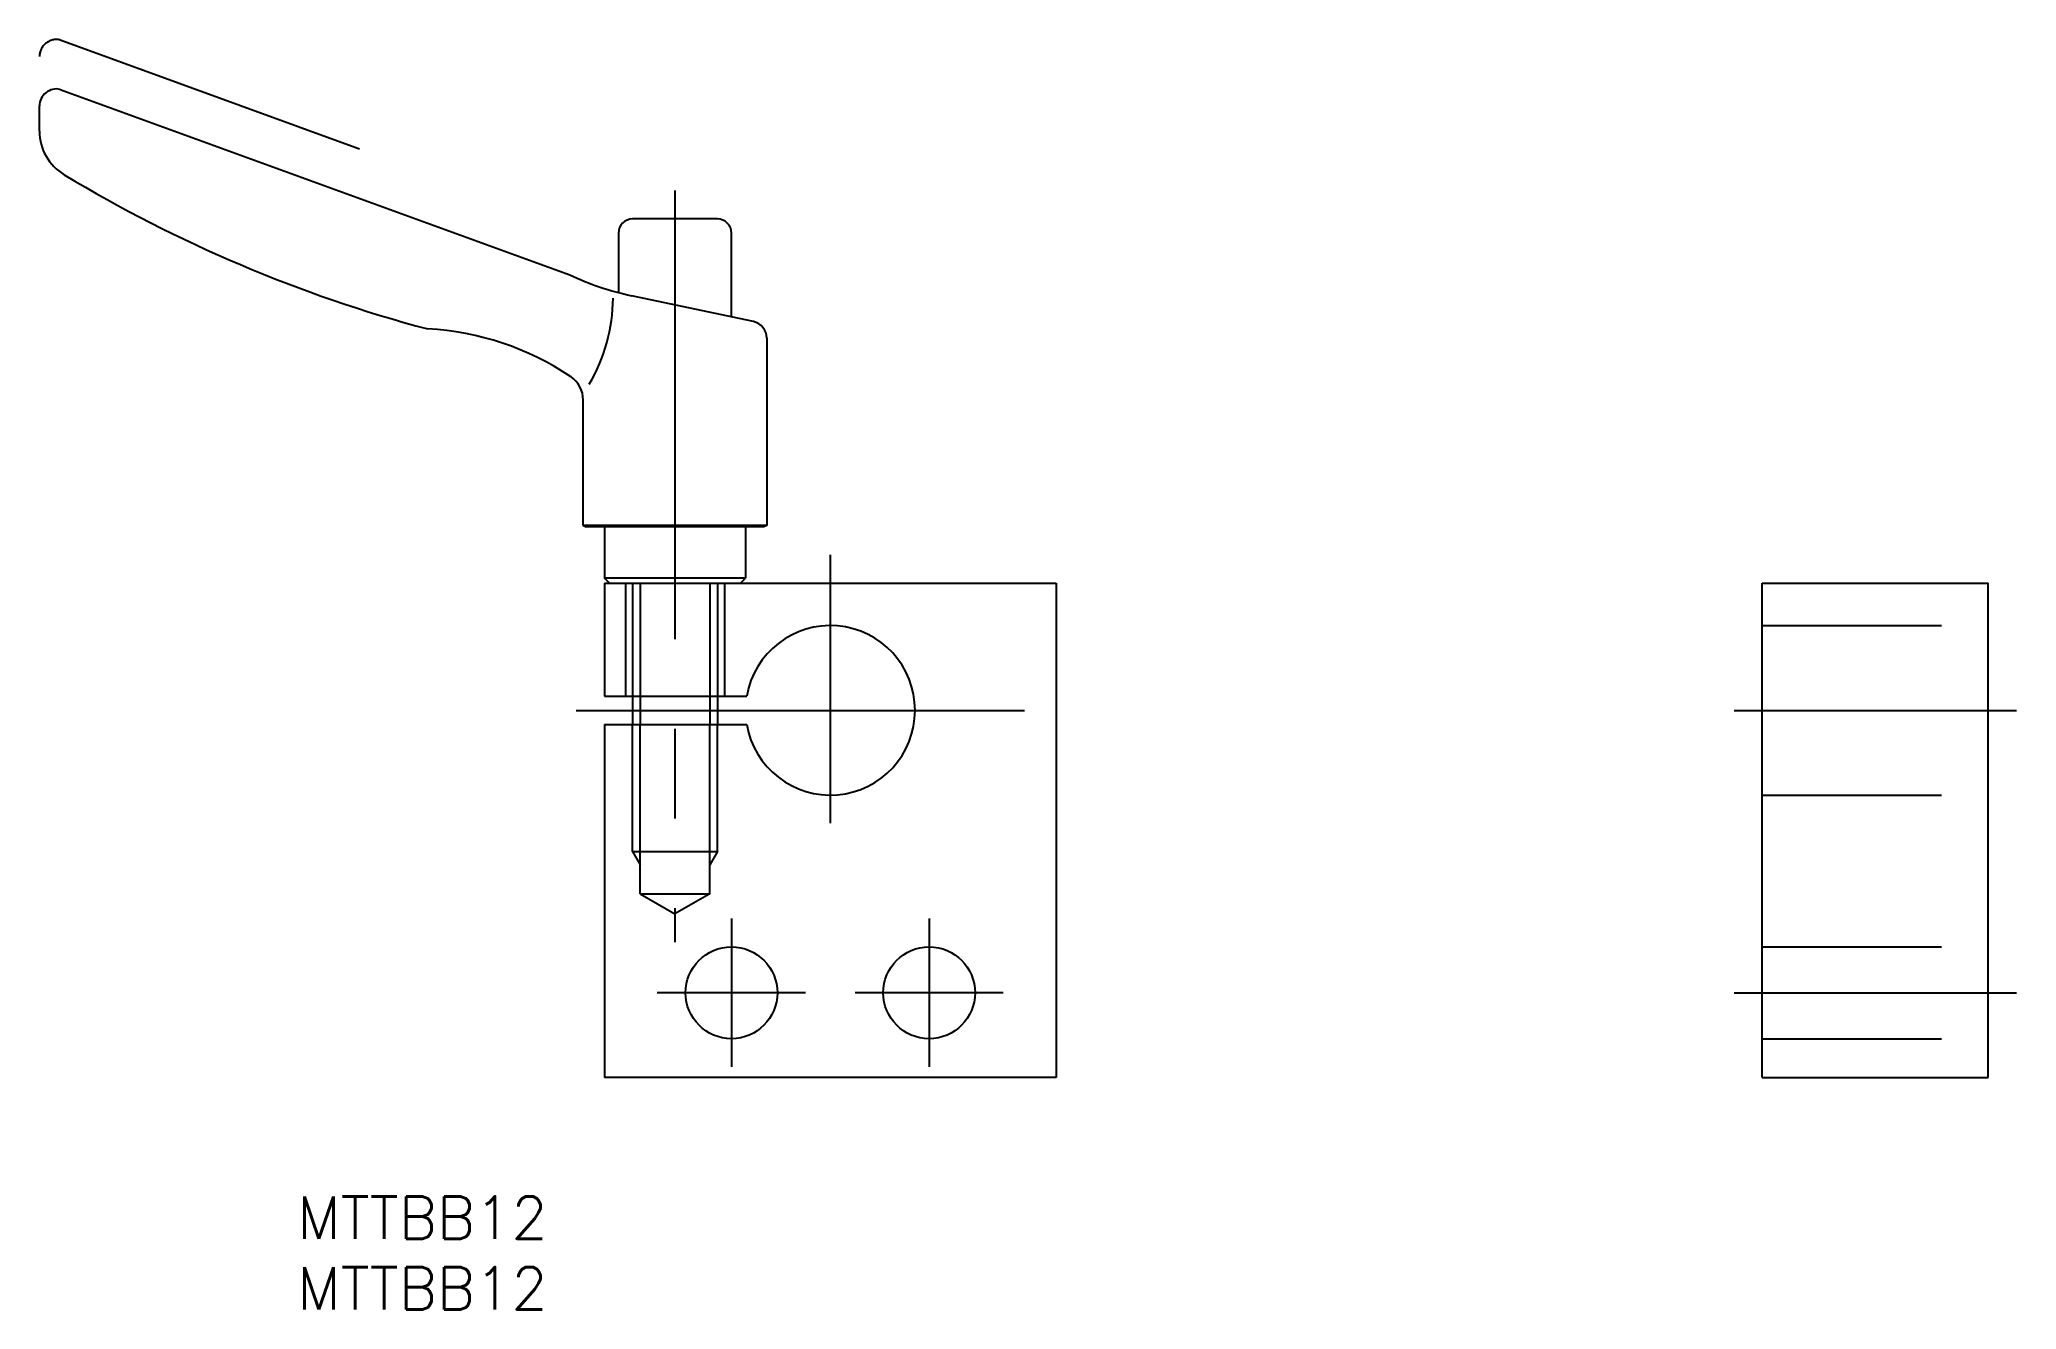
# Model space of a CAD drawing. Extents: x -56 to 84, y -42 to 47.
import ezdxf

# ---------------------------------------------------------------- set-up
doc = ezdxf.new("R2010")
doc.units = 0
for name, pattern in [('CENTER', [50.8, 31.75, -6.35, 6.35, -6.35]), ('DASHED', [19.05, 12.7, -6.35]), ('PHANTOM', [63.5, 31.75, -6.35, 6.35, -6.35, 6.35, -6.35])]:
    doc.linetypes.add(name, pattern=pattern)
doc.layers.get('0').update_dxf_attribs({"linetype": 'CONTINUOUS'})
doc.layers.add('CENTER', color=1, linetype='CONTINUOUS')
doc.styles.get("Standard").update_dxf_attribs({"font": 'txt.shx', "height": 3, "bigfont": 'bigfont.shx'})

# ---------------------------------------------------------------- blocks, each defined once
blk = doc.blocks.new('*U2')
at = {"color": 7, "linetype": 'CONTINUOUS'}
blk.add_text('MTTBB12', height=3, dxfattribs=at).set_placement((-37.76, -37.42))
blk = doc.blocks.new('*U3')
at = {"color": 7, "linetype": 'CONTINUOUS'}
blk.add_text('MTTBB12', height=3, dxfattribs=at).set_placement((-37.76, -42.42))

msp = doc.modelspace()

# ---------------------------------------------------------------- linework, layer by layer
at = {"color": 3, "linetype": 'PHANTOM'}
msp.add_line((-54.54, 47.47), (-33.34, 39.76), dxfattribs=at)
at = {"color": 7, "linetype": 'CONTINUOUS'}
for p, q in [((-54.54, 43.97), (-18.45, 30.84)), ((-56, 41.01), (-56, 42.8)), ((-15, 33.8), (-15, 32.26)), ((-8, 34.8), (-14, 34.8)), ((-7, 27.86), (-7, 33.8)), ((-15, 32.26), (-15, 29.58)), ((-5.45, 27.53), (-14.07, 29.36)), ((-4.5, 26.38), (-4.5, 13.09)), ((-17.5, 13.09), (-17.5, 21.97)), ((-4.5, 13.09), (-17.5, 13.09)), ((-17.5, 13.09), (-17.3, 13)), ((-4.7, 13), (-17.3, 13)), ((-16, 13), (-16, 9.37)), ((-6, 13), (-6, 9.37)), ((-4.5, 13.09), (-4.7, 13)), ((-6, 9.37), (-16, 9.37)), ((-15.63, 9), (-16, 9.37)), ((-16, 9), (-16, 1)), ((-16, 9), (16, 9)), ((-6.37, 9), (-6, 9.37)), ((16, 9), (16, -26)), ((66, -26), (66, 9)), ((66, 9), (82, 9)), ((82, -26), (82, 9)), ((-16, 1), (-5.92, 1)), ((-14, 1), (-14, -1)), ((-8, 1), (-8, -1)), ((-16, -1), (-16, -26)), ((-16, -1), (-5.92, -1)), ((16, -26), (-16, -26)), ((66, -26), (82, -26))]:
    msp.add_line(p, q, dxfattribs=at)
at = {"color": 3, "linetype": 'DASHED'}
for p, q in [((-14.5, 9), (-14.5, 1)), ((-14, 9), (-14, 1)), ((-13.46, 9), (-13.46, 1)), ((-8.54, 9), (-8.54, 1)), ((-8, 9), (-8, 1)), ((-7.5, 9), (-7.5, 1)), ((66, 6), (82, 6)), ((-14, -10), (-14, -1)), ((-13.46, -13), (-13.46, -1)), ((-8.54, -13), (-8.54, -1)), ((-8, -10), (-8, -1)), ((66, -6), (82, -6)), ((-14, -10), (-8, -10)), ((-14, -10), (-13.46, -10.94)), ((-8, -10), (-8.54, -10.94)), ((-13.46, -13), (-11, -14.42)), ((-13.46, -13), (-8.54, -13)), ((-8.54, -13), (-11, -14.42)), ((66, -16.75), (82, -16.75)), ((66, -23.25), (82, -23.25))]:
    msp.add_line(p, q, dxfattribs=at)
at = {"color": 3, "linetype": 'CONTINUOUS'}
for p, q in [((-13.46, 1), (-13.46, -1)), ((-8.54, 1), (-8.54, -1))]:
    msp.add_line(p, q, dxfattribs=at)
at = {"color": 7, "linetype": 'CONTINUOUS'}
for centre in [(-7, -20), (7, -20)]:
    msp.add_circle(centre, 3.25, dxfattribs=at)
at = {"color": 3, "linetype": 'PHANTOM'}
msp.add_arc((-54.8, 46.3), 1.2, 77.6798, 180, dxfattribs=at)
at = {"color": 7, "linetype": 'CONTINUOUS'}
for centre, radius, start, end in [((-54.8, 42.8), 1.2, 77.6798, 180), ((-52.4, 41.01), 3.6, 180, 238.9708), ((-2.71, 123.62), 100, 238.9708, 255.0534), ((-14, 33.8), 1, 90, 180), ((-8, 33.8), 1, 0, 90), ((-9.91, 48.92), 20, 244.7325, 258), ((-27.81, 29.35), 12.43, 329.7991, 359.2608), ((-29.54, 7.03), 20, 56.1142, 87.0316), ((-5.7, 26.35), 1.2, 0, 78), ((-19.5, 21.97), 2, 0, 56.1142), ((0, 0), 6, 189.5941, 170.4059)]:
    msp.add_arc(centre, radius, start, end, dxfattribs=at)
at = {"layer": 'CENTER', "color": 1, "linetype": 'CENTER'}
for p, q in [((-11, 36.8), (-11, -16.42)), ((0, 11), (0, -8)), ((-18, 0), (18, 0)), ((64, 0), (84, 0)), ((-7, -14.75), (-7, -25.25)), ((7, -14.75), (7, -25.25)), ((-1.75, -20), (-12.25, -20)), ((12.25, -20), (1.75, -20)), ((64, -20), (84, -20))]:
    msp.add_line(p, q, dxfattribs=at)

# ---------------------------------------------------------------- block references
at = {"color": 7, "linetype": 'CONTINUOUS'}
for name in ['*U2', '*U3']:
    msp.add_blockref(name, (0, 0), dxfattribs=at)

doc.saveas('drawing.dxf')
